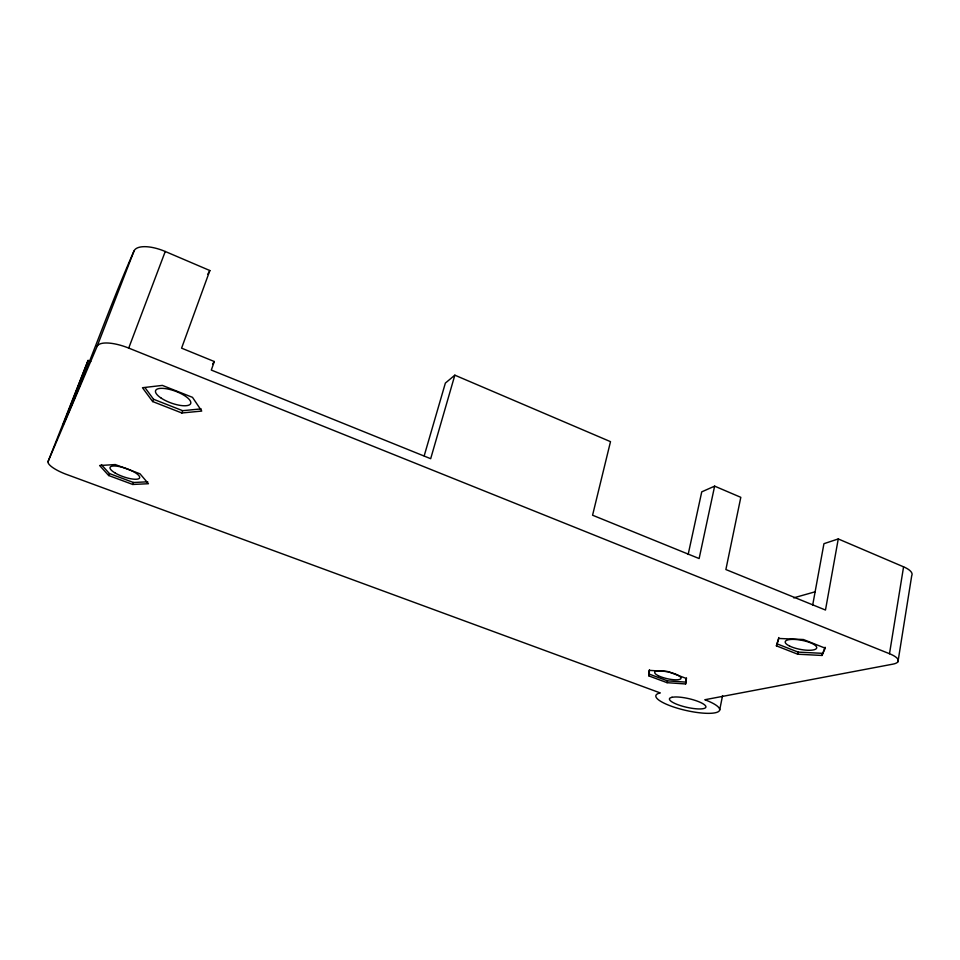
<?xml version="1.0" encoding="UTF-8"?>
<svg xmlns="http://www.w3.org/2000/svg" width="960" height="960" viewBox="0 0 960 960"><rect width="100%" height="100%" fill="white"/><g stroke="black" fill="none" stroke-linecap="round" stroke-linejoin="round"><path stroke-width="1.44" d="M648.996 675.96L649.116 670.356L667.86 671.556L686.28 678.444L685.62 683.964L667.068 682.68L648.996 675.96L649.488 669.924M685.62 683.964L686.508 677.976M897.984 661.716L911.724 575.664A23.7 8.028 9.1 0 0 903.576 566.832L838.26 538.944L823.944 543.684L812.7 605.016M90.792 361.488L88.092 360.42L48 461.724A22.572 6.012 19.8 0 0 68.22 475.044L660.276 692.94A32.712 7.788 12.8 0 0 671.22 706.164A32.712 7.788 12.8 0 0 714.936 712.836A32.712 7.788 12.8 0 0 704.808 699.744L892.836 664.152A24.204 6.888 10.2 0 0 889.5 653.724L903.576 566.832M838.26 538.944L825.48 610.032L725.88 569.544L740.808 497.328L714.636 486.144L701.748 491.844L688.152 554.484M778.836 637.548L776.412 645.852L797.736 654.216L821.964 655.452L825.06 647.232M797.736 654.216L798.132 652.116L776.808 643.752M719.664 710.076L722.568 695.604M714.636 486.144L699.132 558.552L592.572 515.22L610.5 441.66L454.836 375.168L445.368 383.088L424.2 455.796M667.068 682.68L667.452 680.856L649.392 674.148M454.836 375.168L430.68 458.7L211.308 370.068L214.32 361.536L181.584 348.156L209.856 270.54L165.252 251.484A28.32 11.568 22.5 0 0 134.004 251.016C108.576 308.4 88.56 367.968 62.94 425.268L88.092 360.42M776.412 645.852L778.824 638.46L803.412 639.528L825.216 648.18L821.964 655.452M181.836 412.98L201.744 411.072L192.492 397.344L162.372 385.404L142.464 387.72L152.664 401.556L181.836 412.98L182.664 410.688L201.144 408.888M132.768 484.464L148.44 483.72L140.016 473.808L115.284 464.556L99.636 465.528L108.684 475.524L132.768 484.464L133.476 482.496L147.732 481.812M152.664 401.556L153.516 399.252L145.032 387.684M108.684 475.524L109.416 473.556L101.388 464.64M48 461.724L97.08 346.44A29.04 10.008 21.2 0 1 128.712 348.084L165.252 251.484M97.08 346.44L134.004 251.016M207.696 274.368L209.856 270.54M212.64 364.02L214.32 361.536M793.692 597.852L815.244 591.768M798.132 652.116L822.348 653.328M667.452 680.856L686.004 682.128M109.416 473.556L133.476 482.496M153.516 399.252L182.664 410.688M128.712 348.084L889.5 653.724M672.012 697.26L670.116 697.956A18.684 4.452 12.8 0 0 688.884 707.76A18.684 4.452 12.8 0 0 704.352 704.664A18.684 4.452 12.8 0 0 675.024 696.972L672.012 697.26M658.284 675.696A13.5 3.432 12.9 0 0 680.496 679.02A13.5 3.432 12.9 0 0 664.8 671.256A13.5 3.432 12.9 0 0 658.284 675.696M115.296 473.088A15.696 4.368 19.4 0 0 139.488 478.14A15.696 4.368 19.4 0 0 119.724 466.656A15.696 4.368 19.4 0 0 115.296 473.088M161.292 398.196A18.72 6.288 20.1 0 0 190.452 403.968A18.72 6.288 20.1 0 0 167.628 388.98A18.72 6.288 20.1 0 0 161.292 398.196M789.588 646.056A16.056 4.608 11 0 0 816.12 648.828A16.056 4.608 11 0 0 797.184 639.612A16.056 4.608 11 0 0 789.588 646.056"/></g></svg>
